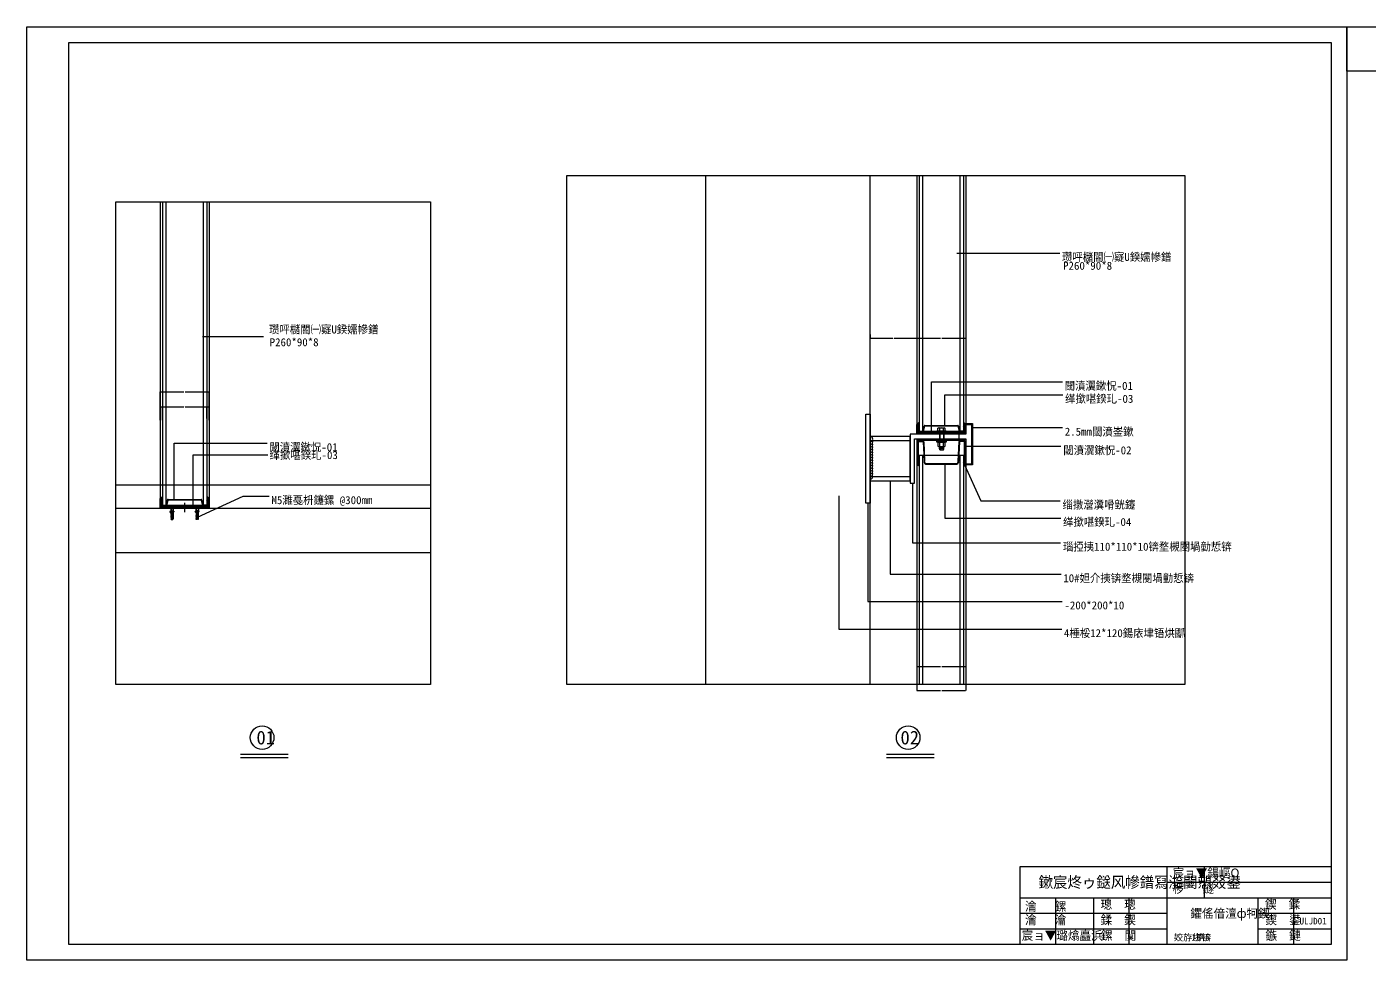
# Model space of a CAD drawing. Header units: metres. Extents: x -1248372 to 1254666, y -4709 to 22932.
# Drawn here: x 1244268 to 1247288, y 15911 to 18011 of the extents above; entities that cross this region are included whole.
import ezdxf

# ---------------------------------------------------------------- set-up
doc = ezdxf.new("R2010")
doc.units = ezdxf.units.M
for name, color, linetype in [('A-ANNO-TEXT', 7, 'Continuous'), ('A-Detl-Thin', 131, 'Continuous'), ('AM_7N', 4, 'Continuous'), ('FRAME', 1, 'Continuous'), ('R_S_H', 241, 'Continuous'), ('STEEL', 3, 'Continuous'), ('TEXT', 254, 'Continuous'), ('TK', 128, 'Continuous'), ('u鐜荤拑', 113, 'Continuous'), ('绔嬮潰-妤兼澘', 140, 'Continuous'), ('绮楀疄绾', 3, 'Continuous'), ('缁嗗疄绾', 1, 'Continuous'), ('缁嗙嚎', 9, 'Continuous'), ('鐐瑰垝绾', 4, 'Continuous'), ('鐪嬬嚎', 8, 'Continuous'), ('铏氱嚎灞', 6, 'Continuous'), ('闄勪欢', 6, 'Continuous')]:
    doc.layers.add(name, color=color, linetype=linetype)
doc.dimstyles.get("Standard").update_dxf_attribs({"dimtxt": 2.5, "dimasz": 2.5, "dimexe": 1.25, "dimexo": 0.625, "dimtad": 1, "dimcen": 2.5, "dimazin": 3, "dimtfac": 1, "dimtmove": 0, "dimatfit": 3})

# ---------------------------------------------------------------- blocks, each defined once
blk = doc.blocks.new('123ww1q1')
at = {"color": 4}
blk.add_lwpolyline([(250239.65, 173981.22), (250239.65, 174156.24), (250939.72, 174156.24)], dxfattribs=at)
at = {"layer": 'FRAME', "color": 3}
for p, q in [((250569.69, 174156.24), (250569.69, 173981.22)), ((250654.7, 174086.23), (250654.7, 174156.24)), ((250569.69, 174121.23), (250939.72, 174121.23)), ((250239.65, 174086.23), (250939.72, 174086.23)), ((250319.66, 174086.23), (250319.66, 173981.22)), ((250404.67, 174086.23), (250404.67, 173981.22)), ((250484.68, 174086.23), (250484.68, 173981.22)), ((250774.71, 174086.23), (250774.71, 173981.22)), ((250854.78, 174086.23), (250854.78, 173981.22)), ((250239.65, 174051.23), (250569.69, 174051.23)), ((250774.71, 174051.23), (250939.72, 174051.23)), ((250239.65, 174016.22), (250569.69, 174016.22)), ((250774.71, 174016.22), (250939.72, 174016.22))]:
    blk.add_line(p, q, dxfattribs=at)
at = {"layer": 'TEXT'}
for s, height, p in [('宸ョ▼鍚嶇О', 20, (250583.02, 174132.11)), ('椤   鐩', 20, (250583.02, 174097.11)), ('瀹   鏍', 20, (250250.83, 174056.76)), ('璁  璁', 20, (250420.8, 174061.49)), ('鍥  鍒', 20, (250790.91, 174061.49)), ('瀹   瀹', 20, (250250.83, 174026.49)), ('鍒  鍥', 20, (250420.8, 174026.49)), ('鍥  鍙', 20, (250791.67, 174026.49)), ('宸ョ▼璐熻矗浜', 20, (250243.47, 173991.48)), ('鏍  闃', 20, (250421.66, 173991.48)), ('鏃  鏈', 20, (250791.77, 173991.48)), ('姣斿垪锛', 15, (250585.53, 173989.67)), ('1锛5', 15, (250624.94, 173989.67))]:
    blk.add_text(s, height=height, dxfattribs=at).set_placement(p)
at = {"layer": 'TK', "color": 3}
blk.add_text('鏉宸炵ゥ鎹风幓鐠冩湁闄愬叕鍙', height=25, dxfattribs=at).set_placement((250281.44, 174108.73))
blk = doc.blocks.new('hqwr')
at = {"layer": '缁嗙嚎'}
for p, q in [((-33.84, 1), (-33.84, 0.64)), ((-13.84, 0.64), (-33.84, 0.64)), ((-32.24, 2.6), (-32.24, 0.64)), ((-32.24, 2.6), (-32.24, 2.6)), ((-30.64, 2.24), (-32.24, 2.24)), ((-30.64, 2.04), (-30.64, 0.64)), ((-29.04, 2.6), (-30.08, 2.6)), ((-29.04, 2.6), (-29.04, 0.64)), ((-27.44, 2.24), (-29.04, 2.24)), ((-27.44, 2.04), (-27.44, 0.64)), ((-25.84, 2.6), (-26.88, 2.6)), ((-25.84, 2.6), (-25.84, 0.64)), ((-24.24, 2.24), (-25.84, 2.24)), ((-24.24, 2.04), (-24.24, 0.64)), ((-22.64, 2.6), (-23.68, 2.6)), ((-22.64, 2.6), (-22.64, 0.64)), ((-21.04, 2.24), (-22.64, 2.24)), ((-21.04, 2.04), (-21.04, 0.64)), ((-19.44, 2.6), (-20.48, 2.6)), ((-19.44, 2.6), (-19.44, 0.64)), ((-18.86, 2.24), (-19.44, 2.24)), ((-18.87, 2.61), (-15.41, 4.61)), ((-18.76, 2.69), (-18.86, 2.6)), ((-18.86, 2.6), (-18.86, 0.64)), ((-2.8, 2), (-18.86, 2)), ((-16.14, 2.8), (-14.81, 3.57)), ((-2.8, 2.8), (-16.14, 2.8)), ((-14.81, 3.57), (-15.41, 4.61)), ((-2, 4.4), (-2.8, 4.4)), ((-2.8, 4.4), (-2.8, -4.4)), ((-2, 4.4), (-2, -4.4)), ((-33.84, -0.64), (-33.84, -1)), ((-13.84, -0.65), (-33.84, -0.65)), ((-32.24, -0.64), (-32.24, -2.6)), ((-30.64, -2.24), (-32.24, -2.24)), ((-32.24, -2.6), (-32.24, -2.6)), ((-30.64, -0.64), (-30.64, -2.04)), ((-29.04, -2.6), (-30.08, -2.6)), ((-29.04, -0.64), (-29.04, -2.6)), ((-27.44, -2.24), (-29.04, -2.24)), ((-27.44, -0.64), (-27.44, -2.04)), ((-25.84, -2.6), (-26.88, -2.6)), ((-25.84, -0.64), (-25.84, -2.6)), ((-24.24, -2.24), (-25.84, -2.24)), ((-24.24, -0.64), (-24.24, -2.04)), ((-22.64, -2.6), (-23.68, -2.6)), ((-22.64, -0.64), (-22.64, -2.6)), ((-21.04, -2.24), (-22.64, -2.24)), ((-21.04, -0.64), (-21.04, -2.04)), ((-19.44, -2.6), (-20.48, -2.6)), ((-19.44, -0.64), (-19.44, -2.6)), ((-18.86, -2.24), (-19.44, -2.24)), ((-18.87, -2.61), (-15.41, -4.61)), ((-18.86, -0.64), (-18.86, -2.6)), ((-2.8, -2), (-18.86, -2)), ((-18.76, -2.69), (-18.86, -2.6)), ((-2.8, -2.8), (-16.14, -2.8)), ((-16.14, -2.8), (-14.81, -3.57)), ((-14.81, -3.57), (-15.41, -4.61)), ((-2, -4.4), (-2.8, -4.4))]:
    blk.add_line(p, q, dxfattribs=at)
blk.add_lwpolyline([(-13.84, 0.64), (-13.84, -0.65)], dxfattribs=at)
for centre, radius, start, end in [((-32.24, 1), 1.6, 90, 180), ((-30.08, 2.04), 0.56, 90, 180), ((-26.88, 2.04), 0.56, 90, 180), ((-23.68, 2.04), 0.56, 90, 180), ((-20.48, 2.04), 0.56, 90, 180), ((-18.49, 2.4), 0.4, 90, 132.57), ((-32.24, -1), 1.6, 180, 270), ((-30.08, -2.04), 0.56, 180, 270), ((-26.88, -2.04), 0.56, 180, 270), ((-23.68, -2.04), 0.56, 180, 270), ((-20.48, -2.04), 0.56, 180, 270), ((-18.49, -2.4), 0.4, 227.43, 270)]:
    blk.add_arc(centre, radius, start, end, dxfattribs=at)
blk = doc.blocks.new('_CLOSEDFILLED')
at = {"color": 0, "linetype": 'BYBLOCK'}
blk.add_solid([(-1, 0), (0, 0), (-1, 0)], dxfattribs=at)
blk = doc.blocks.new('*D1')
for p, q in [((1244568.35, 17126.34), (1244568.35, 17189.55)), ((1244568.6, 17189.55), (1244621.85, 17189.55)), ((1244624.85, 17189.55), (1244678.1, 17189.55)), ((1244678.35, 17126.34), (1244678.35, 17189.55))]:
    blk.add_line(p, q)
at = {"layer": 'Defpoints'}
for p in [(1244568.35, 17189.55), (1244568.35, 17126.34), (1244678.35, 17126.34)]:
    blk.add_point(p, dxfattribs=at)
at = {"layer": 'u鐜荤拑', "xscale": 0.25, "yscale": 0.25, "rotation": 180}
blk.add_blockref('_CLOSEDFILLED', (1244568.35, 17189.55), dxfattribs=at)
at = {"layer": 'u鐜荤拑', "xscale": 0.25, "yscale": 0.25}
blk.add_blockref('_CLOSEDFILLED', (1244678.35, 17189.55), dxfattribs=at)
at = {"layer": 'u鐜荤拑', "insert": (1244623.35, 17189.55), "char_height": 1, "attachment_point": 5}
blk.add_mtext('110', dxfattribs=at)
blk = doc.blocks.new('*D2')
for p, q in [((1246270.83, 17320.62), (1246270.83, 17310.47)), ((1246271.08, 17310.47), (1246324.33, 17310.47)), ((1246327.33, 17310.47), (1246380.58, 17310.47)), ((1246380.83, 17320.62), (1246380.83, 17310.47))]:
    blk.add_line(p, q)
at = {"layer": 'Defpoints'}
for p in [(1246270.83, 17320.62), (1246270.83, 17310.47), (1246380.83, 17320.62)]:
    blk.add_point(p, dxfattribs=at)
at = {"layer": 'u鐜荤拑', "xscale": 0.25, "yscale": 0.25, "rotation": 180}
blk.add_blockref('_CLOSEDFILLED', (1246270.83, 17310.47), dxfattribs=at)
at = {"layer": 'u鐜荤拑', "xscale": 0.25, "yscale": 0.25}
blk.add_blockref('_CLOSEDFILLED', (1246380.83, 17310.47), dxfattribs=at)
at = {"layer": 'u鐜荤拑', "insert": (1246325.83, 17310.47), "char_height": 1, "attachment_point": 5}
blk.add_mtext('110', dxfattribs=at)
blk = doc.blocks.new('*D3')
for p, q in [((1246165.83, 17319.12), (1246165.83, 17310.47)), ((1246166.08, 17310.47), (1246216.83, 17310.47)), ((1246219.83, 17310.47), (1246270.58, 17310.47)), ((1246270.83, 17320.62), (1246270.83, 17310.47))]:
    blk.add_line(p, q)
at = {"layer": 'Defpoints'}
for p in [(1246165.83, 17319.12), (1246165.83, 17310.47), (1246270.83, 17320.62)]:
    blk.add_point(p, dxfattribs=at)
at = {"layer": 'u鐜荤拑', "xscale": 0.25, "yscale": 0.25, "rotation": 180}
blk.add_blockref('_CLOSEDFILLED', (1246165.83, 17310.47), dxfattribs=at)
at = {"layer": 'u鐜荤拑', "xscale": 0.25, "yscale": 0.25}
blk.add_blockref('_CLOSEDFILLED', (1246270.83, 17310.47), dxfattribs=at)
at = {"layer": 'u鐜荤拑', "insert": (1246218.33, 17310.47), "char_height": 1, "attachment_point": 5}
blk.add_mtext('105', dxfattribs=at)
blk = doc.blocks.new('*D4')
for p, q in [((1246395.83, 17118.2), (1246395.83, 17071.7)), ((1246395.58, 17071.7), (1246395.33, 17071.7)), ((1246395.83, 17025.2), (1246395.83, 17071.7)), ((1246395.83, 17071.7), (1246395.83, 17071.7)), ((1246396.08, 17071.7), (1246396.33, 17071.7))]:
    blk.add_line(p, q)
at = {"layer": 'Defpoints'}
for p in [(1246395.83, 17118.2), (1246395.83, 17071.7), (1246395.83, 17025.2)]:
    blk.add_point(p, dxfattribs=at)
at = {"layer": 'u鐜荤拑', "xscale": 0.25, "yscale": 0.25}
blk.add_blockref('_CLOSEDFILLED', (1246395.83, 17071.7), dxfattribs=at)
at = {"layer": 'u鐜荤拑', "xscale": 0.25, "yscale": 0.25, "rotation": 180}
blk.add_blockref('_CLOSEDFILLED', (1246395.83, 17071.7), dxfattribs=at)
at = {"layer": 'u鐜荤拑', "insert": (1246395.83, 17072.825), "char_height": 1, "attachment_point": 5}
blk.add_mtext('0', dxfattribs=at)
blk = doc.blocks.new('*D26')
for p, q in [((1244568.35, 17126.34), (1244568.35, 17156.26)), ((1244568.6, 17156.26), (1244570.35, 17156.26)), ((1244571.35, 17156.26), (1244573.1, 17156.26)), ((1244573.35, 17126.34), (1244573.35, 17156.26))]:
    blk.add_line(p, q)
at = {"layer": 'Defpoints'}
for p in [(1244568.35, 17156.26), (1244568.35, 17126.34), (1244573.35, 17126.34)]:
    blk.add_point(p, dxfattribs=at)
at = {"layer": 'u鐜荤拑', "xscale": 0.25, "yscale": 0.25, "rotation": 180}
blk.add_blockref('_CLOSEDFILLED', (1244568.35, 17156.26), dxfattribs=at)
at = {"layer": 'u鐜荤拑', "xscale": 0.25, "yscale": 0.25}
blk.add_blockref('_CLOSEDFILLED', (1244573.35, 17156.26), dxfattribs=at)
at = {"layer": 'u鐜荤拑', "insert": (1244570.85, 17156.26), "char_height": 1, "attachment_point": 5}
blk.add_mtext('5', dxfattribs=at)
blk = doc.blocks.new('*D27')
for p, q in [((1244573.35, 17126.34), (1244573.35, 17156.26)), ((1244573.6, 17156.26), (1244621.85, 17156.26)), ((1244624.85, 17156.26), (1244673.1, 17156.26)), ((1244673.35, 17129.45), (1244673.35, 17156.26))]:
    blk.add_line(p, q)
at = {"layer": 'Defpoints'}
for p in [(1244573.35, 17156.26), (1244573.35, 17126.34), (1244673.35, 17129.45)]:
    blk.add_point(p, dxfattribs=at)
at = {"layer": 'u鐜荤拑', "xscale": 0.25, "yscale": 0.25, "rotation": 180}
blk.add_blockref('_CLOSEDFILLED', (1244573.35, 17156.26), dxfattribs=at)
at = {"layer": 'u鐜荤拑', "xscale": 0.25, "yscale": 0.25}
blk.add_blockref('_CLOSEDFILLED', (1244673.35, 17156.26), dxfattribs=at)
at = {"layer": 'u鐜荤拑', "insert": (1244623.35, 17156.26), "char_height": 1, "attachment_point": 5}
blk.add_mtext('100', dxfattribs=at)
blk = doc.blocks.new('*D28')
for p, q in [((1244673.35, 17129.45), (1244673.35, 17156.26)), ((1244673.6, 17156.26), (1244675.35, 17156.26)), ((1244676.35, 17156.26), (1244678.1, 17156.26)), ((1244678.35, 17131.34), (1244678.35, 17156.26))]:
    blk.add_line(p, q)
at = {"layer": 'Defpoints'}
for p in [(1244673.35, 17156.26), (1244673.35, 17129.45), (1244678.35, 17131.34)]:
    blk.add_point(p, dxfattribs=at)
at = {"layer": 'u鐜荤拑', "xscale": 0.25, "yscale": 0.25, "rotation": 180}
blk.add_blockref('_CLOSEDFILLED', (1244673.35, 17156.26), dxfattribs=at)
at = {"layer": 'u鐜荤拑', "xscale": 0.25, "yscale": 0.25}
blk.add_blockref('_CLOSEDFILLED', (1244678.35, 17156.26), dxfattribs=at)
at = {"layer": 'u鐜荤拑', "insert": (1244675.85, 17156.26), "char_height": 1, "attachment_point": 5}
blk.add_mtext('5', dxfattribs=at)
blk = doc.blocks.new('*D29')
for p, q in [((1246270.83, 16585.69), (1246270.83, 16572.03)), ((1246275.83, 16585.69), (1246275.83, 16572.03)), ((1246271.08, 16572.03), (1246272.83, 16572.03)), ((1246273.83, 16572.03), (1246275.58, 16572.03))]:
    blk.add_line(p, q)
at = {"layer": 'Defpoints'}
for p in [(1246270.83, 16585.69), (1246275.83, 16585.69), (1246270.83, 16572.03)]:
    blk.add_point(p, dxfattribs=at)
at = {"layer": 'u鐜荤拑', "xscale": 0.25, "yscale": 0.25, "rotation": 180}
blk.add_blockref('_CLOSEDFILLED', (1246270.83, 16572.03), dxfattribs=at)
at = {"layer": 'u鐜荤拑', "xscale": 0.25, "yscale": 0.25}
blk.add_blockref('_CLOSEDFILLED', (1246275.83, 16572.03), dxfattribs=at)
at = {"layer": 'u鐜荤拑', "insert": (1246273.33, 16572.03), "char_height": 1, "attachment_point": 5}
blk.add_mtext('5', dxfattribs=at)
blk = doc.blocks.new('*D30')
for p, q in [((1246275.83, 16585.69), (1246275.83, 16572.03)), ((1246375.83, 16585.59), (1246375.83, 16572.03)), ((1246276.08, 16572.03), (1246324.33, 16572.03)), ((1246327.33, 16572.03), (1246375.58, 16572.03))]:
    blk.add_line(p, q)
at = {"layer": 'Defpoints'}
for p in [(1246275.83, 16585.69), (1246375.83, 16585.59), (1246275.83, 16572.03)]:
    blk.add_point(p, dxfattribs=at)
at = {"layer": 'u鐜荤拑', "xscale": 0.25, "yscale": 0.25, "rotation": 180}
blk.add_blockref('_CLOSEDFILLED', (1246275.83, 16572.03), dxfattribs=at)
at = {"layer": 'u鐜荤拑', "xscale": 0.25, "yscale": 0.25}
blk.add_blockref('_CLOSEDFILLED', (1246375.83, 16572.03), dxfattribs=at)
at = {"layer": 'u鐜荤拑', "insert": (1246325.83, 16572.03), "char_height": 1, "attachment_point": 5}
blk.add_mtext('100', dxfattribs=at)
blk = doc.blocks.new('*D31')
for p, q in [((1246375.83, 16585.59), (1246375.83, 16572.03)), ((1246380.83, 16585.25), (1246380.83, 16572.03)), ((1246376.08, 16572.03), (1246377.83, 16572.03)), ((1246378.83, 16572.03), (1246380.58, 16572.03))]:
    blk.add_line(p, q)
at = {"layer": 'Defpoints'}
for p in [(1246375.83, 16585.59), (1246380.83, 16585.25), (1246375.83, 16572.03)]:
    blk.add_point(p, dxfattribs=at)
at = {"layer": 'u鐜荤拑', "xscale": 0.25, "yscale": 0.25, "rotation": 180}
blk.add_blockref('_CLOSEDFILLED', (1246375.83, 16572.03), dxfattribs=at)
at = {"layer": 'u鐜荤拑', "xscale": 0.25, "yscale": 0.25}
blk.add_blockref('_CLOSEDFILLED', (1246380.83, 16572.03), dxfattribs=at)
at = {"layer": 'u鐜荤拑', "insert": (1246378.33, 16572.03), "char_height": 1, "attachment_point": 5}
blk.add_mtext('5', dxfattribs=at)
blk = doc.blocks.new('*D32')
for p, q in [((1246270.83, 16580.69), (1246270.83, 16518.07)), ((1246380.83, 16585.25), (1246380.83, 16518.07)), ((1246271.08, 16518.07), (1246324.33, 16518.07)), ((1246327.33, 16518.07), (1246380.58, 16518.07))]:
    blk.add_line(p, q)
at = {"layer": 'Defpoints'}
for p in [(1246270.83, 16580.69), (1246380.83, 16585.25), (1246270.83, 16518.07)]:
    blk.add_point(p, dxfattribs=at)
at = {"layer": 'u鐜荤拑', "xscale": 0.25, "yscale": 0.25, "rotation": 180}
blk.add_blockref('_CLOSEDFILLED', (1246270.83, 16518.07), dxfattribs=at)
at = {"layer": 'u鐜荤拑', "xscale": 0.25, "yscale": 0.25}
blk.add_blockref('_CLOSEDFILLED', (1246380.83, 16518.07), dxfattribs=at)
at = {"layer": 'u鐜荤拑', "insert": (1246325.83, 16518.07), "char_height": 1, "attachment_point": 5}
blk.add_mtext('110', dxfattribs=at)

msp = doc.modelspace()

# ---------------------------------------------------------------- hatches: boundary and pattern name
at = {"layer": 'u鐜荤拑'}
h = msp.add_hatch(dxfattribs=at)
h.set_pattern_fill('SOLID')
h.paths.add_polyline_path([(1246273.33, 17113.7), (1246272.83, 17113.7), (1246273.33, 17111.2), (1246272.63, 17111.2), (1246272.67, 17110.19), (1246275.83, 17111.33), (1246275.83, 17121.19), (1246270.83, 17116.2), (1246272.83, 17116.2)])
h = msp.add_hatch(dxfattribs=at)
h.set_pattern_fill('SOLID')
h.paths.add_polyline_path([(1246378.33, 17113.7), (1246378.83, 17113.7), (1246378.33, 17111.2), (1246379.03, 17111.2), (1246378.99, 17110.19), (1246375.83, 17111.33), (1246375.83, 17121.19), (1246380.83, 17116.2), (1246378.83, 17116.2)])
h = msp.add_hatch(dxfattribs=at)
h.set_pattern_fill('SOLID')
h.paths.add_polyline_path([(1246275.83, 17031.27), (1246274.03, 17032.2), (1246273.33, 17032.2), (1246272.83, 17029.7), (1246273.33, 17029.7), (1246272.83, 17027.2), (1246270.83, 17027.2), (1246275.83, 17023.43)])
h = msp.add_hatch(dxfattribs=at)
h.set_pattern_fill('SOLID')
h.paths.add_polyline_path([(1246378.33, 17032.2), (1246377.63, 17032.2), (1246375.83, 17031.27), (1246375.83, 17023.43), (1246380.83, 17027.2), (1246378.83, 17027.2), (1246378.33, 17029.7), (1246378.83, 17029.7)])
h = msp.add_hatch(dxfattribs=at)
h.set_pattern_fill('SOLID')
h.paths.add_polyline_path([(1244570.85, 16947.11), (1244570.35, 16947.11), (1244570.85, 16944.61), (1244570.15, 16944.61), (1244570.19, 16943.6), (1244573.35, 16944.73), (1244573.35, 16954.6), (1244568.35, 16949.61), (1244570.35, 16949.61)])
h = msp.add_hatch(dxfattribs=at)
h.set_pattern_fill('SOLID')
h.paths.add_polyline_path([(1244675.85, 16947.11), (1244676.35, 16947.11), (1244675.85, 16944.61), (1244676.55, 16944.61), (1244676.51, 16943.6), (1244673.35, 16944.73), (1244673.35, 16954.6), (1244678.35, 16949.61), (1244676.35, 16949.61)])

# ---------------------------------------------------------------- linework, layer by layer
for p, q in [((1244748.97, 16367.01), (1244855.99, 16367.01)), ((1246202.51, 16367.01), (1246309.54, 16367.01))]:
    msp.add_line(p, q)
msp.add_lwpolyline([(1244362.97, 17975.65), (1247203.07, 17975.65), (1247203.07, 15946.36), (1244362.97, 15946.36)], close=True)
for points in [[(1244748.97, 16374.42), (1244855.99, 16374.42)], [(1246202.51, 16374.42), (1246309.54, 16374.42)]]:
    msp.add_lwpolyline(points)
at = {"layer": 'AM_7N'}
for p, q in [((1246275.83, 17676.71), (1246275.83, 17101.4)), ((1246283.83, 17676.71), (1246283.83, 17101.4)), ((1246367.83, 17676.71), (1246367.83, 17101.4)), ((1246375.83, 17676.71), (1246375.83, 17101.4)), ((1244573.35, 17617.43), (1244573.35, 16934.81)), ((1244581.35, 17617.43), (1244581.35, 16934.81)), ((1244665.35, 17617.43), (1244665.35, 16934.81)), ((1244673.35, 17617.43), (1244673.35, 16934.81)), ((1246275.83, 17101.4), (1246375.83, 17101.4)), ((1246275.83, 17047.2), (1246375.83, 17047.2)), ((1246275.83, 17047.2), (1246275.83, 16531.21)), ((1246283.83, 17047.2), (1246283.83, 16531.21)), ((1246367.83, 17047.2), (1246367.83, 16531.21)), ((1246375.83, 17047.2), (1246375.83, 16531.21)), ((1244573.35, 16934.81), (1244673.35, 16934.81))]:
    msp.add_line(p, q, dxfattribs=at)
at = {"layer": 'FRAME'}
msp.add_lwpolyline([(1244268.42, 18011.01), (1247238.42, 18011.01), (1247238.42, 15911.01), (1244268.42, 15911.01)], close=True, dxfattribs=at)
at = {"layer": 'R_S_H'}
for p, q in [((1246318.28, 17102.2), (1246318.28, 17107.64)), ((1246318.28, 17102.2), (1246334.82, 17102.2)), ((1246320.35, 17108.45), (1246332.75, 17108.45)), ((1246321.55, 17098.2), (1246321.55, 17080.2)), ((1246322.41, 17102.2), (1246322.41, 17107.64)), ((1246330.68, 17102.2), (1246330.68, 17107.64)), ((1246331.55, 17098.2), (1246331.55, 17080.2)), ((1246334.82, 17102.2), (1246334.82, 17107.64)), ((1246320.35, 17076.19), (1246332.75, 17076.19)), ((1246320.35, 17066.7), (1246332.75, 17066.7)), ((1246322.5, 17066.61), (1246321.17, 17065.35)), ((1246331.17, 17066.46), (1246321.17, 17065.35)), ((1246322.5, 17064.39), (1246321.17, 17065.35)), ((1246322.5, 17064.39), (1246321.17, 17063.13)), ((1246331.17, 17064.24), (1246321.17, 17063.13)), ((1246322.5, 17062.17), (1246321.17, 17063.13)), ((1246321.55, 17066.7), (1246331.55, 17066.7)), ((1246322.5, 17066.61), (1246322.38, 17066.7)), ((1246322.41, 17067.51), (1246322.41, 17075.38)), ((1246323.94, 17064.55), (1246322.5, 17064.39)), ((1246329.83, 17065.2), (1246328.39, 17065.04)), ((1246329.83, 17065.2), (1246331.17, 17066.46)), ((1246329.83, 17065.2), (1246331.17, 17064.24)), ((1246329.83, 17062.98), (1246331.17, 17064.24)), ((1246330.68, 17067.51), (1246330.68, 17075.38)), ((1246330.84, 17066.7), (1246331.17, 17066.46)), ((1246322.34, 17062.02), (1246321.17, 17060.91)), ((1246322.5, 17062.17), (1246322.34, 17062.02)), ((1246323.94, 17062.33), (1246322.5, 17062.17)), ((1246323.94, 17060.1), (1246322.5, 17059.94)), ((1246322.83, 17059.6), (1246329.5, 17059.6)), ((1246329.83, 17062.98), (1246328.39, 17062.82)), ((1246331.17, 17059.8), (1246329.42, 17059.6)), ((1246329.83, 17062.98), (1246331.17, 17062.02))]:
    msp.add_line(p, q, dxfattribs=at)
for points in [[(1246336.97, 17102.2), (1246336.97, 17098.2), (1246316.13, 17098.2), (1246316.13, 17102.2)], [(1246336.97, 17080.2), (1246336.97, 17076.19), (1246316.13, 17076.19), (1246316.13, 17080.2)]]:
    msp.add_lwpolyline(points, close=True, dxfattribs=at)
msp.add_lwpolyline([(1246318.28, 17067.51, 0.39), (1246322.41, 17067.51, 0.2), (1246330.68, 17067.51, 0.39), (1246334.82, 17067.51), (1246334.82, 17075.38, 0.39), (1246330.68, 17075.38, 0.2), (1246322.41, 17075.38, 0.39), (1246318.28, 17075.38)], format="xyb", close=True, dxfattribs=at)
msp.add_lwpolyline([(1246329.83, 17060.76), (1246331.17, 17062.02), (1246321.17, 17060.91), (1246322.5, 17059.94), (1246322.14, 17059.6), (1246330.96, 17059.6), (1246331.17, 17059.8), (1246329.83, 17060.76), (1246328.39, 17060.6)], dxfattribs=at)
for centre, radius, start, end in [((1246320.35, 17105.42), 3.03, 47.02, 132.98), ((1246326.55, 17097.63), 10.83, 67.55, 112.45), ((1246332.75, 17105.42), 3.03, 47.02, 132.98)]:
    msp.add_arc(centre, radius, start, end, dxfattribs=at)
at = {"layer": 'STEEL'}
for centre in [(1244797.76, 16411.75), (1246251.31, 16411.75)]:
    msp.add_circle(centre, 26.53, dxfattribs=at)
at = {"layer": 'u鐜荤拑'}
for p, q in [((1246270.83, 17047.2), (1246270.83, 16531.21)), ((1246380.83, 17047.2), (1246380.83, 16531.21))]:
    msp.add_line(p, q, dxfattribs=at)
for points in [[(1247238.42, 18011.01), (1247338.42, 18011.01), (1247338.42, 17911.01), (1247238.42, 17911.01)], [(1245483.46, 17676.71), (1246873.69, 17676.71), (1246873.69, 16531.21), (1245483.46, 16531.21)], [(1244468.35, 17617.43), (1245176.21, 17617.43), (1245176.21, 16531.21), (1244468.35, 16531.21)], [(1246165.83, 17139.2), (1246165.83, 16939.2), (1246155.83, 16939.2), (1246155.83, 17139.2)], [(1246270.83, 17096.2), (1246380.83, 17096.2), (1246380.83, 17094.2), (1246270.83, 17094.2)], [(1246255.83, 16989.2), (1246255.83, 17089.2), (1246165.83, 17089.2), (1246165.83, 16989.2)], [(1246255.83, 16999.2), (1246255.83, 17079.2), (1246165.83, 17079.2), (1246165.83, 16999.2)], [(1246270.83, 17084.2), (1246380.83, 17084.2), (1246380.83, 17082.2), (1246270.83, 17082.2)], [(1244568.35, 16929.61), (1244678.35, 16929.61), (1244678.35, 16927.61), (1244568.35, 16927.61)]]:
    msp.add_lwpolyline(points, close=True, dxfattribs=at)
for points in [[(1246255.83, 17094.2), (1246255.83, 16984.2), (1246265.83, 16984.2), (1246265.83, 17084.2), (1246365.83, 17084.2), (1246365.83, 17094.2), (1246255.83, 17094.2)], [(1246270.83, 17116.2), (1246275.83, 17121.19)], [(1246380.83, 17095.2), (1246270.83, 17095.2)], [(1246272.67, 17110.19), (1246275.83, 17111.33)], [(1246380.83, 17116.2), (1246375.83, 17121.19)], [(1246375.83, 17118.2), (1246395.83, 17118.2), (1246395.83, 17025.2), (1246375.83, 17025.2)], [(1246375.83, 17116.2), (1246393.83, 17116.2), (1246393.83, 17027.2), (1246375.83, 17027.2)], [(1246378.99, 17110.19), (1246375.83, 17111.33)], [(1246380.83, 17083.2), (1246270.83, 17083.2)], [(1246270.83, 17027.2), (1246275.83, 17023.43)], [(1246274.03, 17032.2), (1246275.83, 17031.27)], [(1246377.63, 17032.2), (1246375.83, 17031.27)], [(1246380.83, 17027.2), (1246375.83, 17023.43)], [(1244568.35, 16949.61), (1244573.35, 16954.6)], [(1244570.19, 16943.6), (1244573.35, 16944.73)], [(1244678.35, 16949.61), (1244673.35, 16954.6)], [(1244676.51, 16943.6), (1244673.35, 16944.73)], [(1244678.35, 16928.61), (1244568.35, 16928.61)]]:
    msp.add_lwpolyline(points, dxfattribs=at)
for centre, end in [((1246165.83, 17083.2), 90), ((1246165.83, 17077.2), 30), ((1246165.83, 17071.2), 30), ((1246165.83, 17065.2), 30), ((1246165.83, 17059.2), 30), ((1246165.83, 17053.2), 30), ((1246165.83, 17047.2), 30), ((1246165.83, 17041.2), 30), ((1246165.83, 17035.2), 30), ((1246165.83, 17029.2), 30), ((1246165.83, 17023.2), 30), ((1246165.83, 17017.2), 30), ((1246165.83, 17011.2), 30), ((1246165.83, 17005.2), 30), ((1246165.83, 16999.2), 30)]:
    msp.add_arc(centre, 6, 270, end, dxfattribs=at)
at = {"layer": '绔嬮潰-妤兼澘'}
for p, q in [((1245795.83, 16531.21), (1245795.83, 17676.71)), ((1246165.83, 16531.21), (1246165.83, 17676.71)), ((1245176.21, 16927.61), (1244468.35, 16927.61)), ((1245176.21, 16827.61), (1244468.35, 16827.61))]:
    msp.add_line(p, q, dxfattribs=at)
at = {"layer": '绮楀疄绾'}
for p, q in [((1246270.83, 17676.71), (1246270.83, 17096.2)), ((1246380.83, 17676.71), (1246380.83, 17096.2)), ((1244568.35, 17617.43), (1244568.35, 16929.61)), ((1244678.35, 17617.43), (1244678.35, 16929.61)), ((1246270.83, 17096.2), (1246270.83, 17116.2)), ((1246270.83, 17116.2), (1246272.83, 17116.2)), ((1246380.83, 17096.2), (1246270.83, 17096.2)), ((1246272.63, 17111.2), (1246273.33, 17111.2)), ((1246272.83, 17106.2), (1246272.63, 17111.2)), ((1246273.33, 17113.7), (1246272.83, 17116.2)), ((1246272.83, 17113.7), (1246273.33, 17113.7)), ((1246273.33, 17111.2), (1246272.83, 17113.7)), ((1246272.83, 17098.2), (1246272.83, 17106.2)), ((1246378.83, 17098.2), (1246272.83, 17098.2)), ((1246378.33, 17113.7), (1246378.83, 17116.2)), ((1246378.83, 17113.7), (1246378.33, 17113.7)), ((1246378.33, 17111.2), (1246378.83, 17113.7)), ((1246379.03, 17111.2), (1246378.33, 17111.2)), ((1246380.83, 17116.2), (1246378.83, 17116.2)), ((1246378.83, 17106.2), (1246379.03, 17111.2)), ((1246378.83, 17098.2), (1246378.83, 17106.2)), ((1246380.83, 17096.2), (1246380.83, 17116.2)), ((1246380.83, 17082.2), (1246270.83, 17082.2)), ((1246270.83, 17082.2), (1246270.83, 17027.2)), ((1246378.83, 17080.2), (1246272.83, 17080.2)), ((1246272.83, 17080.2), (1246272.83, 17055.2)), ((1246378.83, 17080.2), (1246378.83, 17055.2)), ((1246380.83, 17082.2), (1246380.83, 17027.2)), ((1246272.63, 17032.2), (1246272.83, 17055.2)), ((1246379.03, 17032.2), (1246378.83, 17055.2)), ((1246270.83, 17027.2), (1246272.83, 17027.2)), ((1246272.63, 17032.2), (1246273.33, 17032.2)), ((1246273.33, 17032.2), (1246272.83, 17029.7)), ((1246272.83, 17029.7), (1246273.33, 17029.7)), ((1246273.33, 17029.7), (1246272.83, 17027.2)), ((1246379.03, 17032.2), (1246378.33, 17032.2)), ((1246378.33, 17032.2), (1246378.83, 17029.7)), ((1246378.83, 17029.7), (1246378.33, 17029.7)), ((1246378.33, 17029.7), (1246378.83, 17027.2)), ((1246380.83, 17027.2), (1246378.83, 17027.2)), ((1244568.35, 16929.61), (1244568.35, 16949.61)), ((1244568.35, 16949.61), (1244570.35, 16949.61)), ((1244570.15, 16944.61), (1244570.85, 16944.61)), ((1244570.35, 16939.61), (1244570.15, 16944.61)), ((1244570.85, 16947.11), (1244570.35, 16949.61)), ((1244570.35, 16947.11), (1244570.85, 16947.11)), ((1244570.85, 16944.61), (1244570.35, 16947.11)), ((1244675.85, 16947.11), (1244676.35, 16949.61)), ((1244676.35, 16947.11), (1244675.85, 16947.11)), ((1244675.85, 16944.61), (1244676.35, 16947.11)), ((1244676.55, 16944.61), (1244675.85, 16944.61)), ((1244678.35, 16949.61), (1244676.35, 16949.61)), ((1244676.35, 16939.61), (1244676.55, 16944.61)), ((1244678.35, 16929.61), (1244678.35, 16949.61)), ((1244678.35, 16929.61), (1244568.35, 16929.61)), ((1244570.35, 16931.61), (1244570.35, 16939.61)), ((1244676.35, 16931.61), (1244570.35, 16931.61)), ((1244676.35, 16931.61), (1244676.35, 16939.61))]:
    msp.add_line(p, q, dxfattribs=at)
at = {"layer": '缁嗗疄绾'}
for p, q in [((1246272.83, 17110.2), (1246274.01, 17110.4)), ((1246272.83, 17110.2), (1246274.83, 17098.2)), ((1246274.01, 17110.4), (1246275.51, 17101.4)), ((1246274.83, 17098.2), (1246276.03, 17098.2)), ((1246274.83, 17098.2), (1246276.03, 17098.2)), ((1246275.51, 17101.4), (1246284.13, 17101.4)), ((1246276.03, 17100.2), (1246276.03, 17098.2)), ((1246276.03, 17100.2), (1246279.48, 17100.2)), ((1246279.48, 17098.2), (1246279.48, 17100.2)), ((1246279.48, 17098.2), (1246280.68, 17098.2)), ((1246280.68, 17100.2), (1246284.13, 17100.2)), ((1246280.68, 17098.2), (1246280.68, 17100.2)), ((1246286.33, 17110.45), (1246284.13, 17101.4)), ((1246284.13, 17100.2), (1246284.13, 17098.2)), ((1246284.13, 17098.2), (1246285.33, 17098.2)), ((1246288.33, 17112.26), (1246285.33, 17100.2)), ((1246285.33, 17100.2), (1246285.33, 17098.2)), ((1246285.97, 17111.06), (1246286.59, 17111.42)), ((1246285.97, 17111.06), (1246286.33, 17110.45)), ((1246286.93, 17112.72), (1246286.59, 17111.42)), ((1246288.87, 17114.2), (1246362.79, 17114.2)), ((1246289.3, 17113), (1246362.36, 17113)), ((1246363.33, 17112.26), (1246366.33, 17100.2)), ((1246364.72, 17112.72), (1246365.07, 17111.42)), ((1246365.68, 17111.06), (1246365.07, 17111.42)), ((1246365.68, 17111.06), (1246365.33, 17110.45)), ((1246365.33, 17110.45), (1246367.53, 17101.4)), ((1246366.33, 17100.2), (1246366.33, 17098.2)), ((1246367.53, 17098.2), (1246366.33, 17098.2)), ((1246376.15, 17101.4), (1246367.53, 17101.4)), ((1246367.53, 17100.2), (1246367.53, 17098.2)), ((1246370.98, 17100.2), (1246367.53, 17100.2)), ((1246370.98, 17098.2), (1246370.98, 17100.2)), ((1246372.18, 17098.2), (1246370.98, 17098.2)), ((1246375.63, 17100.2), (1246372.18, 17100.2)), ((1246372.18, 17098.2), (1246372.18, 17100.2)), ((1246375.63, 17100.2), (1246375.63, 17098.2)), ((1246376.83, 17098.2), (1246375.63, 17098.2)), ((1246376.83, 17098.2), (1246375.63, 17098.2)), ((1246377.65, 17110.4), (1246376.15, 17101.4)), ((1246378.83, 17110.2), (1246376.83, 17098.2)), ((1246378.83, 17110.2), (1246377.65, 17110.4)), ((1246272.92, 17077.01), (1246272.83, 17032.2)), ((1246274.13, 17077), (1246274.03, 17032.2)), ((1246275.12, 17079.2), (1246284.22, 17079.2)), ((1246275.13, 17078), (1246284.17, 17078)), ((1246285.17, 17077.04), (1246287.05, 17033.56)), ((1246286.42, 17077.1), (1246288.3, 17033.61)), ((1246365.24, 17077.1), (1246363.35, 17033.61)), ((1246366.49, 17077.04), (1246364.6, 17033.56)), ((1246376.53, 17079.2), (1246367.44, 17079.2)), ((1246376.53, 17078), (1246367.49, 17078)), ((1246377.53, 17077), (1246377.63, 17032.2)), ((1246378.73, 17077.01), (1246378.83, 17032.2)), ((1246287.05, 17033.56), (1246287.58, 17033.03)), ((1246287.58, 17033.03), (1246287.1, 17032.55)), ((1246288.3, 17033.61), (1246288.83, 17033.09)), ((1246288.83, 17033.09), (1246288.35, 17032.61)), ((1246363.35, 17033.61), (1246362.83, 17033.09)), ((1246362.83, 17033.09), (1246363.31, 17032.61)), ((1246364.6, 17033.56), (1246364.08, 17033.03)), ((1246364.08, 17033.03), (1246364.56, 17032.55)), ((1246272.83, 17032.2), (1246274.03, 17032.2)), ((1246287.1, 17032.55), (1246287.16, 17031.03)), ((1246288.35, 17032.61), (1246288.41, 17031.08)), ((1246291.16, 17027.2), (1246360.5, 17027.2)), ((1246291.21, 17028.4), (1246360.45, 17028.4)), ((1246363.31, 17032.61), (1246363.24, 17031.08)), ((1246364.56, 17032.55), (1246364.49, 17031.03)), ((1246378.83, 17032.2), (1246377.63, 17032.2)), ((1244570.35, 16943.61), (1244571.53, 16943.8)), ((1244570.35, 16943.61), (1244572.35, 16931.61)), ((1244571.53, 16943.8), (1244573.03, 16934.81)), ((1244583.85, 16943.86), (1244581.65, 16934.81)), ((1244585.85, 16945.66), (1244582.85, 16933.61)), ((1244583.5, 16944.47), (1244584.11, 16944.82)), ((1244583.5, 16944.47), (1244583.85, 16943.86)), ((1244584.45, 16946.12), (1244584.11, 16944.82)), ((1244586.39, 16947.61), (1244660.31, 16947.61)), ((1244586.82, 16946.41), (1244659.88, 16946.41)), ((1244660.85, 16945.66), (1244663.85, 16933.61)), ((1244662.25, 16946.12), (1244662.59, 16944.82)), ((1244663.2, 16944.47), (1244662.59, 16944.82)), ((1244663.2, 16944.47), (1244662.85, 16943.86)), ((1244662.85, 16943.86), (1244665.05, 16934.81)), ((1244675.17, 16943.8), (1244673.67, 16934.81)), ((1244676.35, 16943.61), (1244674.35, 16931.61)), ((1244676.35, 16943.61), (1244675.17, 16943.8)), ((1244572.35, 16931.61), (1244573.55, 16931.61)), ((1244572.35, 16931.61), (1244573.55, 16931.61)), ((1244573.03, 16934.81), (1244581.65, 16934.81)), ((1244573.55, 16933.61), (1244573.55, 16931.61)), ((1244573.55, 16933.61), (1244577, 16933.61)), ((1244577, 16931.61), (1244577, 16933.61)), ((1244577, 16931.61), (1244578.2, 16931.61)), ((1244578.2, 16933.61), (1244581.65, 16933.61)), ((1244578.2, 16931.61), (1244578.2, 16933.61)), ((1244581.65, 16933.61), (1244581.65, 16931.61)), ((1244581.65, 16931.61), (1244582.85, 16931.61)), ((1244582.85, 16933.61), (1244582.85, 16931.61)), ((1244663.85, 16933.61), (1244663.85, 16931.61)), ((1244665.05, 16931.61), (1244663.85, 16931.61)), ((1244673.67, 16934.81), (1244665.05, 16934.81)), ((1244665.05, 16933.61), (1244665.05, 16931.61)), ((1244668.5, 16933.61), (1244665.05, 16933.61)), ((1244668.5, 16931.61), (1244668.5, 16933.61)), ((1244669.7, 16931.61), (1244668.5, 16931.61)), ((1244673.15, 16933.61), (1244669.7, 16933.61)), ((1244669.7, 16931.61), (1244669.7, 16933.61)), ((1244673.15, 16933.61), (1244673.15, 16931.61)), ((1244674.35, 16931.61), (1244673.15, 16931.61)), ((1244674.35, 16931.61), (1244673.15, 16931.61))]:
    msp.add_line(p, q, dxfattribs=at)
for centre, radius, start, end in [((1246288.87, 17112.2), 2, 90, 165.07), ((1246289.3, 17112), 1, 90, 165.07), ((1246362.36, 17112), 1, 14.93, 90), ((1246362.79, 17112.2), 2, 14.93, 90), ((1246275.12, 17077), 2.2, 90, 179.88), ((1246275.13, 17077), 1, 90, 179.87), ((1246284.17, 17077), 1, 2.48, 90), ((1246284.22, 17077), 2.2, 2.48, 90), ((1246367.44, 17077), 2.2, 90, 177.52), ((1246367.49, 17077), 1, 90, 177.52), ((1246376.53, 17077), 2.2, 0.12, 90), ((1246376.53, 17077), 1, 0.13, 90), ((1246291.16, 17031.2), 4, 182.48, 270), ((1246291.21, 17031.2), 2.8, 182.48, 270), ((1246360.45, 17031.2), 2.8, 270, 357.52), ((1246360.5, 17031.2), 4, 270, 357.52), ((1244586.39, 16945.61), 2, 90, 165.07), ((1244586.82, 16945.41), 1, 90, 165.07), ((1244659.88, 16945.41), 1, 14.93, 90), ((1244660.31, 16945.61), 2, 14.93, 90)]:
    msp.add_arc(centre, radius, start, end, dxfattribs=at)
at = {"layer": '鐐瑰垝绾'}
msp.add_line((1244623.35, 16939.96), (1244623.35, 16919.25), dxfattribs=at)
at = {"layer": '鐪嬬嚎'}
msp.add_line((1245176.21, 16979.61), (1244468.35, 16979.61), dxfattribs=at)
at = {"layer": '铏氱嚎灞'}
for p, q in [((1246322.22, 17098.2), (1246322.22, 17080.2)), ((1246330.88, 17098.2), (1246330.88, 17080.2))]:
    msp.add_line(p, q, dxfattribs=at)

# ---------------------------------------------------------------- block references
at = {"layer": 'A-Detl-Thin'}
msp.add_blockref('123ww1q1', (996263.34, -158034.86), dxfattribs=at)
at = {"layer": '闄勪欢', "rotation": 90}
msp.add_blockref('hqwr', (1244595.1, 16936.11), dxfattribs=at)
at = {"layer": '闄勪欢', "xscale": -1, "rotation": 270}
msp.add_blockref('hqwr', (1244651.6, 16936.11), dxfattribs=at)

# ---------------------------------------------------------------- texts
for s, p in [('01', (1244784.96, 16396.39)), ('02', (1246233.9, 16396.39))]:
    msp.add_text(s, height=30.72).set_placement(p)
at = {"layer": 'A-ANNO-TEXT'}
for s, p in [('P260*90*8', (1246599.87, 17464.43)), ('瓒呯櫧閽㈠寲U鍨嬬幓鐠', (1244813.24, 17321.17)), ('P260*90*8', (1244814.67, 17292.38)), ('缂撳啿鍨玌-03', (1244814.45, 17038.48))]:
    msp.add_text(s, height=18, dxfattribs=at).set_placement(p)
at = {"layer": 'TK'}
for s, height, p in [('鑺傜偣澶ф牱鍥', 20, (1246886.33, 16006.37)), ('ULJD01', 15, (1247131.74, 15991.37))]:
    msp.add_text(s, height=height, dxfattribs=at).set_placement(p)
at = {"layer": 'u鐜荤拑', "char_height": 18, "attachment_point": 1}
for s, insert in [('瓒呯櫧閽㈠寲U鍨嬬幓鐠', (1246597.23, 17502.12)), ('閾濆瀷鏉怳-01', (1246603.25, 17212.21)), ('缂撳啿鍨玌-03', (1246604.17, 17183.05)), ('2.5mm閾濆崟鏉', (1246603.52, 17109.15)), ('閾濆瀷鏉怳-01', (1244813.91, 17074.2)), ('閾濆瀷鏉怳-02', (1246600.11, 17067.2)), ('M5濉戞枡鑳鏍 @300mm', (1244818.72, 16955.07)), ('缁撴瀯瀵嗗皝鑳', (1246598.53, 16944.84)), ('缂撳啿鍨玌-04', (1246599.62, 16905.83)), ('瑙掗挗110*110*10锛堥槻閿堝勭悊锛', (1246599.32, 16850.37)), ('10#妲介挗锛堥槻閿堝勭悊锛', (1246600.22, 16779.46)), ('-200*200*10', (1246602.88, 16718.32)), ('4棰桵12*120鍚庡垏铻烘爴', (1246601.64, 16655.78))]:
    msp.add_mtext(s, dxfattribs=dict(at, insert=insert))

# ---------------------------------------------------------------- dimensions: what is measured, and where the dimension line sits
at = {"layer": 'u鐜荤拑'}
for base, p1, p2, picture, middle in [((1246165.83, 17310.47), (1246165.83, 17319.12), (1246270.83, 17320.62), '*D3', (1246218.33, 17310.47)), ((1246270.83, 17310.47), (1246270.83, 17320.62), (1246380.83, 17320.62), '*D2', (1246325.83, 17310.47)), ((1244568.35, 17189.55), (1244568.35, 17126.34), (1244678.35, 17126.34), '*D1', (1244623.35, 17189.55)), ((1244568.35, 17156.26), (1244568.35, 17126.34), (1244573.35, 17126.34), '*D26', (1244570.85, 17156.26)), ((1244573.35, 17156.26), (1244573.35, 17126.34), (1244673.35, 17129.45), '*D27', (1244623.35, 17156.26)), ((1244673.35, 17156.26), (1244673.35, 17129.45), (1244678.35, 17131.34), '*D28', (1244675.85, 17156.26)), ((1246395.83, 17071.7), (1246395.83, 17118.2), (1246395.83, 17025.2), '*D4', (1246395.83, 17072.825)), ((1246270.83, 16572.03), (1246270.83, 16585.69), (1246275.83, 16585.69), '*D29', (1246273.33, 16572.03)), ((1246270.83, 16518.07), (1246270.83, 16580.69), (1246380.83, 16585.25), '*D32', (1246325.83, 16518.07)), ((1246275.83, 16572.03), (1246275.83, 16585.69), (1246375.83, 16585.59), '*D30', (1246325.83, 16572.03)), ((1246375.83, 16572.03), (1246375.83, 16585.59), (1246380.83, 16585.25), '*D31', (1246378.33, 16572.03))]:
    dim = msp.add_linear_dim(base=base, p1=p1, p2=p2, dimstyle='Standard', dxfattribs=at)
    dim.commit()
    dim.dimension.update_dxf_attribs({"geometry": picture, "text_midpoint": middle})

# ---------------------------------------------------------------- leaders
for points in [[(1246360.83, 17502.12), (1246592.23, 17502.12)], [(1244663.35, 17314.26), (1244800.86, 17314.26)], [(1246304.12, 17101.4), (1246304.12, 17212.21), (1246598.25, 17212.21)], [(1246333.59, 17114.2), (1246333.59, 17183.05), (1246599.17, 17183.05)], [(1246395.83, 17109.15), (1246598.52, 17109.15)], [(1244599.8, 16947.61), (1244599.8, 17074.2), (1244808.91, 17074.2)], [(1246380.83, 17067.2), (1246595.11, 17067.2)], [(1244642.75, 16931.61), (1244642.75, 17047.85), (1244810.3, 17047.85)], [(1246334.03, 17027.2), (1246334.03, 16905.83), (1246594.62, 16905.83)], [(1246378.33, 17025.32), (1246414.75, 16944.84), (1246593.53, 16944.84)], [(1246210.83, 16989.2), (1246210.83, 16779.46), (1246595.22, 16779.46)], [(1246260.83, 16984.2), (1246260.83, 16850.37), (1246594.32, 16850.37)], [(1244652.24, 16907.76), (1244755.35, 16955.07), (1244813.72, 16955.07)], [(1246095.59, 16955.75), (1246095.59, 16655.78), (1246596.64, 16655.78)], [(1246160.83, 16939.2), (1246160.83, 16718.32), (1246597.88, 16718.32)]]:
    msp.add_leader(points, dimstyle='Standard', dxfattribs=at)

doc.saveas('drawing.dxf')
